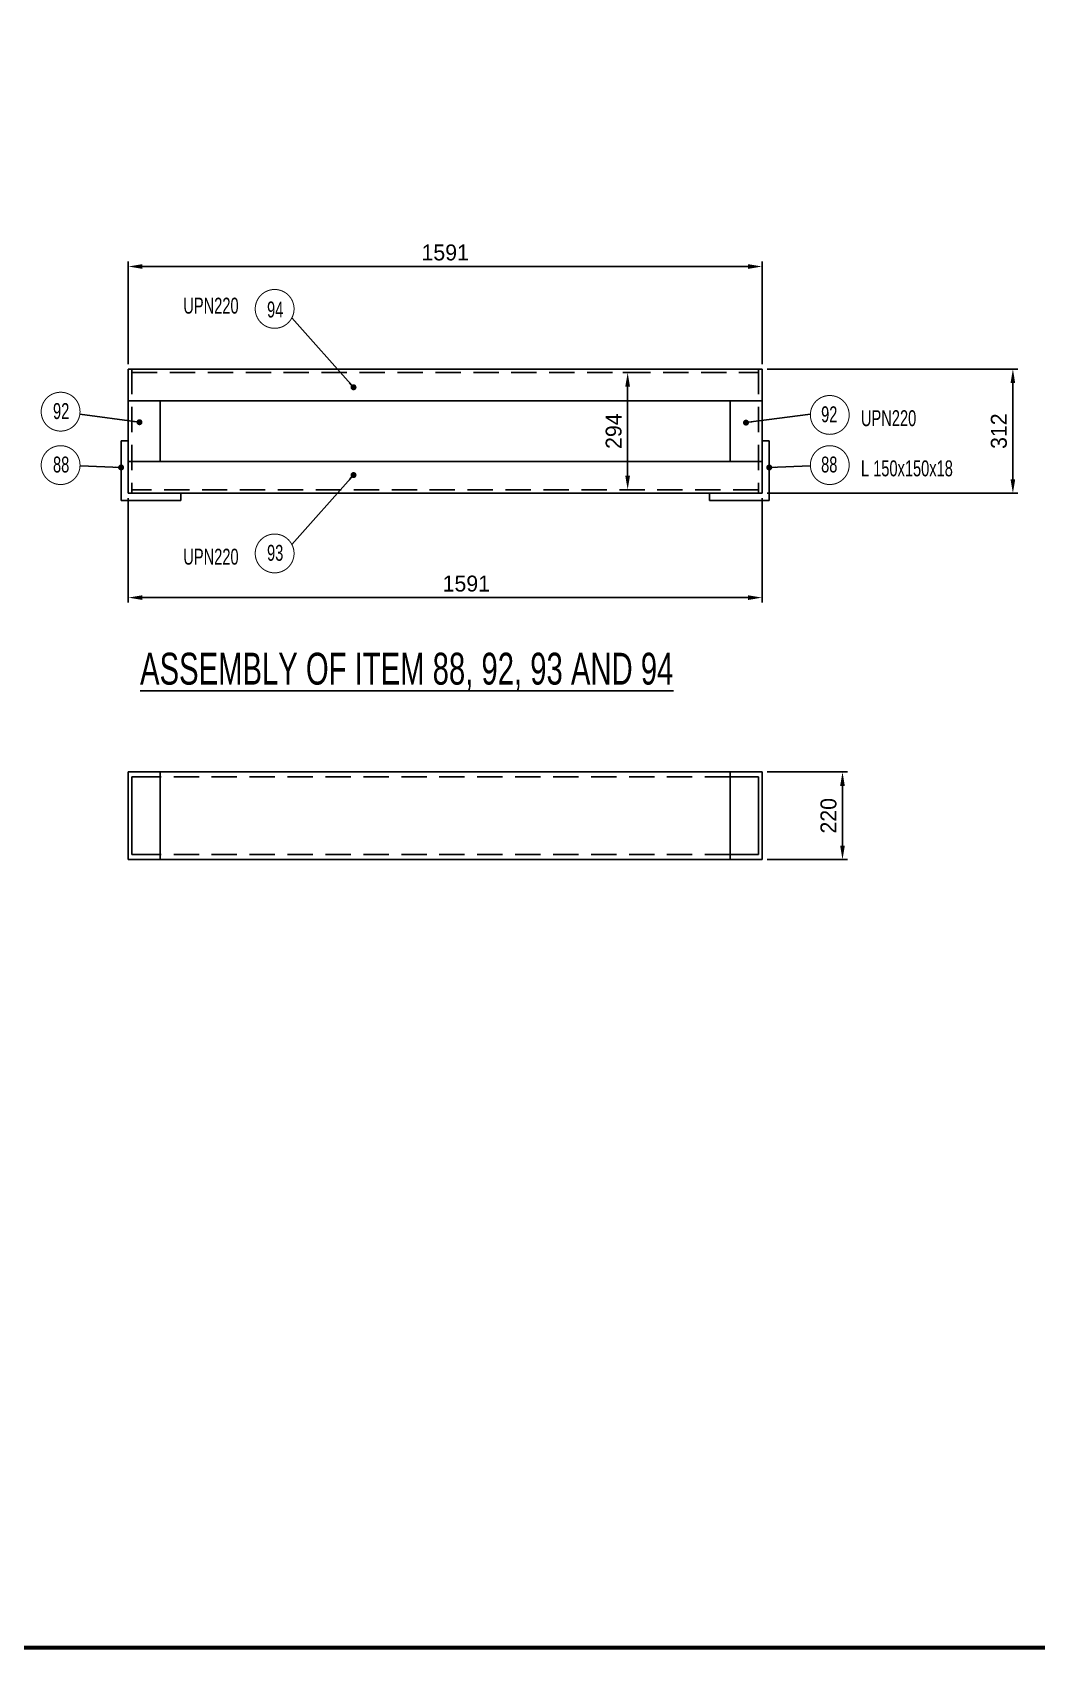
# Model space of a CAD drawing. Header units: millimetres. Extents: x 0 to 16187, y -20471 to 6290.
# Drawn here: x 4815 to 5067.1, y 3880.9 to 4286.9 of the extents above; entities that cross this region are included whole.
import ezdxf
from ezdxf.enums import TextEntityAlignment as Align

# ---------------------------------------------------------------- set-up
doc = ezdxf.new("R2010")
doc.units = ezdxf.units.MM
doc.header["$PDSIZE"] = -1
doc.linetypes.add('DASHED2', pattern=[9.525, 6.35, -3.175])
doc.layers.add('BORDER1', color=3, linetype='Continuous')
doc.layers.add('BORDER2', color=7, linetype='Continuous')
doc.styles.add('ROMANC', font='ROMANC', dxfattribs={"height": 5})
doc.styles.add('ROMANS', font='ROMANS.shx', dxfattribs={"width": 0.8})
doc.styles.add('ROMANT', font='ROMANT', dxfattribs={"height": 4})
doc.styles.add('SLDTEXTSTYLE2', font='TXT', dxfattribs={"width": 0.686449})
doc.dimstyles.new('AM_ISO', dxfattribs={"dimtxt": 3.5, "dimasz": 3.5, "dimexe": 1, "dimexo": 1, "dimgap": 1.5, "dimtad": 1, "dimdsep": 46, "dimtxsty": 'Standard', "dimcen": 0, "dimclrd": 1, "dimclre": 1, "dimclrt": 1, "dimadec": 0, "dimazin": 2, "dimtp": 0.1, "dimtm": 0.1, "dimtfac": 0.71, "dimtdec": 3, "dimtmove": 0, "dimatfit": 3, "dimfxl": 1, "dimlwd": -1, "dimlwe": -1, "dimarcsym": 1})
doc.dimstyles.new('AM_ISO$7', dxfattribs={"dimtxt": 3.5, "dimasz": 3.5, "dimexe": 1, "dimexo": 1, "dimgap": 1.5, "dimtad": 1, "dimtoh": 1, "dimdsep": 46, "dimtxsty": 'Standard', "dimcen": 0, "dimclrd": 1, "dimclre": 1, "dimclrt": 1, "dimadec": 0, "dimazin": 2, "dimtp": 0.1, "dimtm": 0.1, "dimtfac": 0.71, "dimtdec": 3, "dimtmove": 0, "dimatfit": 3, "dimfxl": 1, "dimlwd": -1, "dimlwe": -1, "dimarcsym": 1})

# ---------------------------------------------------------------- blocks, each defined once
blk = doc.blocks.new('*D3657')
at = {"color": 1, "linetype": 'ByBlock'}
for p, q in [((4999.45, 4202.42), (5062.4, 4202.42)), ((5061.15, 4174.72), (5061.15, 4198.92)), ((4999.45, 4171.22), (5062.4, 4171.22))]:
    blk.add_line(p, q, dxfattribs=at)
at = {"color": 1}
for points in [[(5061.73, 4198.92), (5060.57, 4198.92), (5061.15, 4202.42)], [(5060.57, 4174.72), (5061.73, 4174.72), (5061.15, 4171.22)]]:
    blk.add_solid(points, dxfattribs=at)
at = {"layer": 'Defpoints', "color": 0}
for p in [(4998.2, 4202.42), (5061.15, 4202.42), (4998.2, 4171.22)]:
    blk.add_point(p, dxfattribs=at)
at = {"color": 1, "insert": (5057.65, 4186.82), "char_height": 4, "attachment_point": 5, "rotation": 90}
blk.add_mtext('312', dxfattribs=at)
blk = doc.blocks.new('*D3658')
at = {"color": 1, "linetype": 'ByBlock'}
for p, q in [((4999.45, 4101.27), (5019.63, 4101.27)), ((5018.38, 4082.77), (5018.38, 4097.77)), ((4999.45, 4079.27), (5019.63, 4079.27))]:
    blk.add_line(p, q, dxfattribs=at)
at = {"color": 1}
for points in [[(5018.96, 4097.77), (5017.79, 4097.77), (5018.38, 4101.27)], [(5017.79, 4082.77), (5018.96, 4082.77), (5018.38, 4079.27)]]:
    blk.add_solid(points, dxfattribs=at)
at = {"layer": 'Defpoints', "color": 0}
for p in [(4998.2, 4101.27), (5018.38, 4101.27), (4998.2, 4079.27)]:
    blk.add_point(p, dxfattribs=at)
at = {"color": 1, "insert": (5014.88, 4090.27), "char_height": 4, "attachment_point": 5, "rotation": 90}
blk.add_mtext('220', dxfattribs=at)
blk = doc.blocks.new('*D3659')
at = {"color": 1, "linetype": 'ByBlock'}
for p, q in [((4839.1, 4169.97), (4839.1, 4143.79)), ((4998.2, 4169.97), (4998.2, 4143.79)), ((4994.7, 4145.04), (4842.6, 4145.04))]:
    blk.add_line(p, q, dxfattribs=at)
at = {"color": 1}
for points in [[(4842.6, 4145.62), (4842.6, 4144.45), (4839.1, 4145.04)], [(4994.7, 4144.45), (4994.7, 4145.62), (4998.2, 4145.04)]]:
    blk.add_solid(points, dxfattribs=at)
at = {"layer": 'Defpoints', "color": 0}
for p in [(4839.1, 4171.22), (4998.2, 4171.22), (4839.1, 4145.04)]:
    blk.add_point(p, dxfattribs=at)
at = {"color": 1, "insert": (4923.95, 4148.54), "char_height": 4, "attachment_point": 5}
blk.add_mtext('1591', dxfattribs=at)
blk = doc.blocks.new('A$7E9319B26321A4')
for p, q in [((15, 15), (13.2, 15)), ((13.2, 15), (13.2, 1.8)), ((15, 15), (15, 0)), ((0, 0), (0, 1.8)), ((0, 1.8), (13.2, 1.8)), ((15, 0), (0, 0))]:
    blk.add_line(p, q)
blk = doc.blocks.new('*D3660')
at = {"color": 1, "linetype": 'ByBlock'}
for p, q in [((4839.1, 4203.67), (4839.1, 4229.41)), ((4842.6, 4228.16), (4994.7, 4228.16)), ((4998.2, 4203.67), (4998.2, 4229.41))]:
    blk.add_line(p, q, dxfattribs=at)
at = {"color": 1}
for points in [[(4842.6, 4228.74), (4842.6, 4227.57), (4839.1, 4228.16)], [(4994.7, 4227.57), (4994.7, 4228.74), (4998.2, 4228.16)]]:
    blk.add_solid(points, dxfattribs=at)
at = {"layer": 'Defpoints', "color": 0}
for p in [(4998.2, 4228.16), (4839.1, 4202.42), (4998.2, 4202.42)]:
    blk.add_point(p, dxfattribs=at)
at = {"color": 1, "insert": (4918.65, 4231.66), "char_height": 4, "attachment_point": 5}
blk.add_mtext('1591', dxfattribs=at)
blk = doc.blocks.new('*D3662')
at = {"color": 1, "linetype": 'ByBlock'}
for p, q in [((4964.8, 4201.52), (4963.2, 4201.52)), ((4964.45, 4175.62), (4964.45, 4198.02)), ((4964.93, 4172.12), (4963.2, 4172.12))]:
    blk.add_line(p, q, dxfattribs=at)
at = {"color": 1}
for points in [[(4965.03, 4198.02), (4963.86, 4198.02), (4964.45, 4201.52)], [(4963.86, 4175.62), (4965.03, 4175.62), (4964.45, 4172.12)]]:
    blk.add_solid(points, dxfattribs=at)
at = {"layer": 'Defpoints', "color": 0}
for p in [(4964.45, 4201.52), (4966.05, 4201.52), (4966.18, 4172.12)]:
    blk.add_point(p, dxfattribs=at)
at = {"color": 1, "insert": (4960.95, 4186.82), "char_height": 4, "attachment_point": 5, "rotation": 90}
blk.add_mtext('294', dxfattribs=at)
blk = doc.blocks.new('*U609')
at = {"layer": 'BORDER1', "color": 154, "true_color": 0x1859a9, "const_width": 1}
blk.add_lwpolyline([(1.81, 811), (1144, 811), (1144, 0), (0, 0), (0, 811)], close=True, dxfattribs=at)
at = {"layer": 'BORDER2', "flags": 8}
for tag, height, style, p in [('REV-A', 3.24, 'ROMANS', (986.93, 140.25)), ('RE-A', 8.06, 'ROMANT', (1084.63, 7.17))]:
    blk.add_attdef(tag, text='', height=height, dxfattribs=dict(at, style=style)).set_placement(p, align=Align.CENTER)
at = {"layer": 'BORDER2', "style": 'ROMANS', "width": 3.830216}
blk.add_attdef('DATE-A', text='', height=3.24, dxfattribs=at).set_placement((995.51, 140.25), (1008.51, 140.25), align=Align.FIT)
at = {"layer": 'BORDER2'}
for tag, height, style, p in [('DRN-A', 3.24, 'ROMANS', (1018.38, 140.25)), ('CHD-A', 3.24, 'ROMANS', (1032.35, 140.25)), ('APD-A', 3.24, 'ROMANS', (1046.64, 140.25)), ('CONS_CONT_VEND', 4.2, 'ROMANC', (1061.39, 72.83))]:
    blk.add_attdef(tag, text='', height=height, dxfattribs=dict(at, style=style)).set_placement(p, align=Align.CENTER)
at = {"layer": 'BORDER2', "style": 'ROMANS', "width": 0.8}
for tag, p, height in [('1:X', (997.23, 122.55), 3.5), ('LOC', (1042.74, 122.55), 3.5), ('PROJ_NO', (1118.64, 122.55), 3.5), ('CONS_DRG_NO', (1011, 63), 3)]:
    blk.add_attdef(tag, p, '', height=height, dxfattribs=at)
at = {"layer": 'BORDER2', "lineweight": 30, "width": 0.8, "flags": 104}
blk.add_attdef('COMMENTS-A', text='', height=2.2, dxfattribs=at).set_placement((1055.21, 142.07), align=Align.MIDDLE_LEFT)
at = {"layer": 'BORDER2', "style": 'ROMANS', "width": 0.8}
for tag, p in [('PROJECT_TITLE_1', (1061.07, 55.35)), ('PROJECT_TITLE_2', (1061.07, 49.3))]:
    blk.add_attdef(tag, text='', height=3.5, dxfattribs=at).set_placement(p, align=Align.MIDDLE)
at = {"layer": 'BORDER2', "style": 'ROMANT', "width": 0.8}
for tag, p in [('DRG_TITLE_1', (1061.07, 36.31)), ('DRG_TITLE_2', (1061.07, 28.31)), ('DRG_TITLE_3', (1061.07, 20.31))]:
    blk.add_attdef(tag, text='', height=5, dxfattribs=at).set_placement(p, align=Align.CENTER)
at = {"layer": 'BORDER2', "style": 'ROMANT'}
for tag, p in [('AR', (995, 7.17)), ('PA', (1011.74, 7.17)), ('DC', (1028.45, 7.17)), ('TS', (1120.84, 7.17))]:
    blk.add_attdef(tag, p, '', height=8.06, dxfattribs=at)
for tag, p in [('SRNO', (1074.7, 7.17)), ('SH', (1115.8, 7.18))]:
    blk.add_attdef(tag, text='', height=8.06, dxfattribs=at).set_placement(p, align=Align.RIGHT)
at = {"layer": 'BORDER2', "style": 'ROMANS', "flags": 2}
blk.add_attdef('TB_VERSION', text='', height=2, dxfattribs=at).set_placement((1, -1), align=Align.TOP_LEFT)

msp = doc.modelspace()

# ---------------------------------------------------------------- linework, layer by layer
for p, q in [((4839.09641, 4202.42298), (4998.19641, 4202.42298)), ((4839.09641, 4202.42298), (4839.09641, 4171.22298)), ((4998.19641, 4202.42298), (4998.19641, 4171.22298)), ((4839.09641, 4194.42298), (4998.19641, 4194.42298)), ((4847.09641, 4194.42298), (4847.09641, 4179.22298)), ((4990.19641, 4194.42298), (4990.19641, 4179.22298)), ((4998.19641, 4179.22298), (4839.09641, 4179.22298)), ((4998.19641, 4171.22298), (4839.09641, 4171.22298)), ((4839.09641, 4101.27121), (4839.09641, 4079.27121)), ((4998.19641, 4101.27121), (4839.09641, 4101.27121)), ((4847.09641, 4101.27121), (4847.09641, 4079.27121)), ((4990.19641, 4101.27121), (4990.19641, 4079.27121)), ((4998.19641, 4101.27121), (4998.19641, 4079.27121)), ((4839.99641, 4100.02121), (4839.99641, 4080.52121)), ((4847.09641, 4100.02121), (4839.99641, 4100.02121)), ((4997.29641, 4100.02121), (4990.19641, 4100.02121)), ((4997.29641, 4100.02121), (4997.29641, 4080.52121)), ((4847.09641, 4080.52121), (4839.99641, 4080.52121)), ((4997.29641, 4080.52121), (4990.19641, 4080.52121)), ((4998.19641, 4079.27121), (4839.09641, 4079.27121))]:
    msp.add_line(p, q)
at = {"color": 2, "linetype": 'DASHED2'}
for p, q in [((4839.99641, 4202.42298), (4839.99641, 4171.22298)), ((4997.29641, 4202.42298), (4997.29641, 4171.22298)), ((4839.99641, 4201.52298), (4997.29641, 4201.52298)), ((4997.29641, 4172.12298), (4839.99641, 4172.12298)), ((4990.19641, 4100.02121), (4847.09641, 4100.02121)), ((4990.19641, 4080.52121), (4847.09641, 4080.52121))]:
    msp.add_line(p, q, dxfattribs=at)
at = {"color": 2}
for points in [[(4880.70932, 4217.51738, 0.25, 0.25, -1), (4870.95932, 4217.51738, 0.25, 0.25, -1)], [(4826.97998, 4178.3003, 0.25, 0.25, 1), (4817.22998, 4178.3003, 0.25, 0.25, 1)], [(5010.31285, 4178.3003, 0.25, 0.25, -1), (5020.06285, 4178.3003, 0.25, 0.25, -1)], [(4880.70932, 4156.12858, 0.25, 0.25, 1), (4870.95932, 4156.12858, 0.25, 0.25, 1)]]:
    msp.add_lwpolyline(points, format="xyseb", close=True, dxfattribs=at)
at = {"color": 4, "const_width": 0.25}
for points in [[(4826.97998, 4191.71752, 1), (4817.22998, 4191.71752, 1)], [(5010.31285, 4190.89978, -1), (5020.06285, 4190.89978, -1)]]:
    msp.add_lwpolyline(points, format="xyb", close=True, dxfattribs=at)

# ---------------------------------------------------------------- block references
at = {"xscale": -1}
msp.add_blockref('A$7E9319B26321A4', (4852.29641, 4169.42298), dxfattribs=at)
msp.add_blockref('A$7E9319B26321A4', (4984.99641, 4169.42298))
at = {"layer": 'BORDER1'}
msp.add_blockref('*U609', (4127.45492, 3881.44049), dxfattribs=at)

# ---------------------------------------------------------------- texts
at = {"color": 2, "style": 'SLDTEXTSTYLE2', "width": 0.686449}
for s, p in [('UPN220', (4852.90606, 4216.33266)), ('L 150x150x18', (5023.01423, 4175.48502)), ('UPN220', (4852.90606, 4153.3133))]:
    msp.add_text(s, height=4, dxfattribs=at).set_placement(p)
for s, p in [('94', (4875.9675, 4217.363)), ('88', (4822.23816, 4178.45468)), ('88', (5015.05467, 4178.45468)), ('93', (4875.9675, 4156.28296))]:
    msp.add_text(s, height=4, dxfattribs=at).set_placement(p, align=Align.MIDDLE_CENTER)
at = {"color": 4, "lineweight": 25, "style": 'SLDTEXTSTYLE2', "width": 0.686449}
for p in [(4822.23816, 4191.8719), (5015.05467, 4191.05415)]:
    msp.add_text('92', height=4, dxfattribs=at).set_placement(p, align=Align.MIDDLE_CENTER)
msp.add_text('UPN220', height=4, dxfattribs=at).set_placement((5023.01423, 4188.08449))
at = {"color": 7, "lineweight": 25, "style": 'SLDTEXTSTYLE2', "width": 0.686449}
msp.add_text('%%UASSEMBLY OF ITEM 88, 92, 93 AND 94', height=8, dxfattribs=at).set_placement((4842.04992, 4123.20217))

# ---------------------------------------------------------------- dimensions: what is measured, and where the dimension line sits
dim = msp.add_linear_dim(base=(4998.19641, 4228.15733), p1=(4839.09641, 4202.42298), p2=(4998.19641, 4202.42298), dimstyle='AM_ISO', override={"dimtxt": 4, "dimexe": 1.25, "dimexo": 1.25, "dimlfac": 10})
dim.commit()
dim.dimension.update_dxf_attribs({"geometry": '*D3660', "text_midpoint": (4918.64641, 4231.65733)})
dim = msp.add_linear_dim(base=(5061.15075, 4202.42298), p1=(4998.19641, 4171.22298), p2=(4998.19641, 4202.42298), angle=90, dimstyle='AM_ISO', override={"dimtxt": 4, "dimexe": 1.25, "dimexo": 1.25, "dimlfac": 10})
dim.commit()
dim.dimension.update_dxf_attribs({"geometry": '*D3657', "text_midpoint": (5061.15075, 4186.82298), "dimtype": 160})
for base, p1, p2, picture, middle in [((4964.44772, 4201.52298), (4966.18083, 4172.12298), (4966.04752, 4201.52298), '*D3662', (4960.94772, 4186.82298)), ((5018.37576, 4101.27121), (4998.19641, 4079.27121), (4998.19641, 4101.27121), '*D3658', (5014.87576, 4090.27121))]:
    dim = msp.add_linear_dim(base=base, p1=p1, p2=p2, angle=90, dimstyle='AM_ISO', override={"dimtxt": 4, "dimexe": 1.25, "dimexo": 1.25, "dimlfac": 10})
    dim.commit()
    dim.dimension.update_dxf_attribs({"geometry": picture, "text_midpoint": middle})
dim = msp.add_linear_dim(base=(4839.09641, 4145.03701), p1=(4998.19641, 4171.22298), p2=(4839.09641, 4171.22298), dimstyle='AM_ISO', override={"dimtxt": 4, "dimexe": 1.25, "dimexo": 1.25, "dimlfac": 10})
dim.commit()
dim.dimension.update_dxf_attribs({"geometry": '*D3659', "text_midpoint": (4923.95285, 4145.03701), "dimtype": 160})

# ---------------------------------------------------------------- leaders
at = {"color": 2}
for points in [[(4895.63752, 4197.84111), (4880.15566, 4215.26092)], [(4895.63752, 4175.80485), (4880.15566, 4158.38504)]]:
    msp.add_leader(points, dimstyle='AM_ISO$7', override={"dimasz": 1.5, "dimldrblk": 'Dot'}, dxfattribs=at)
at = {"color": 4}
for points in [[(4841.90818, 4189.06063), (4826.93669, 4191.06928)], [(4994.15255, 4188.97096), (5010.31572, 4191.06718)]]:
    msp.add_leader(points, dimstyle='AM_ISO$7', override={"dimasz": 1.5, "dimldrblk": 'Dot'}, dxfattribs=at)
at = {"color": 5}
for points in [[(4837.29641, 4177.70939), (4826.97629, 4178.11082)], [(4999.99641, 4177.70939), (5010.31653, 4178.11082)]]:
    msp.add_leader(points, dimstyle='AM_ISO$7', override={"dimasz": 1.5, "dimldrblk": 'Dot'}, dxfattribs=at)

doc.saveas('drawing.dxf')
